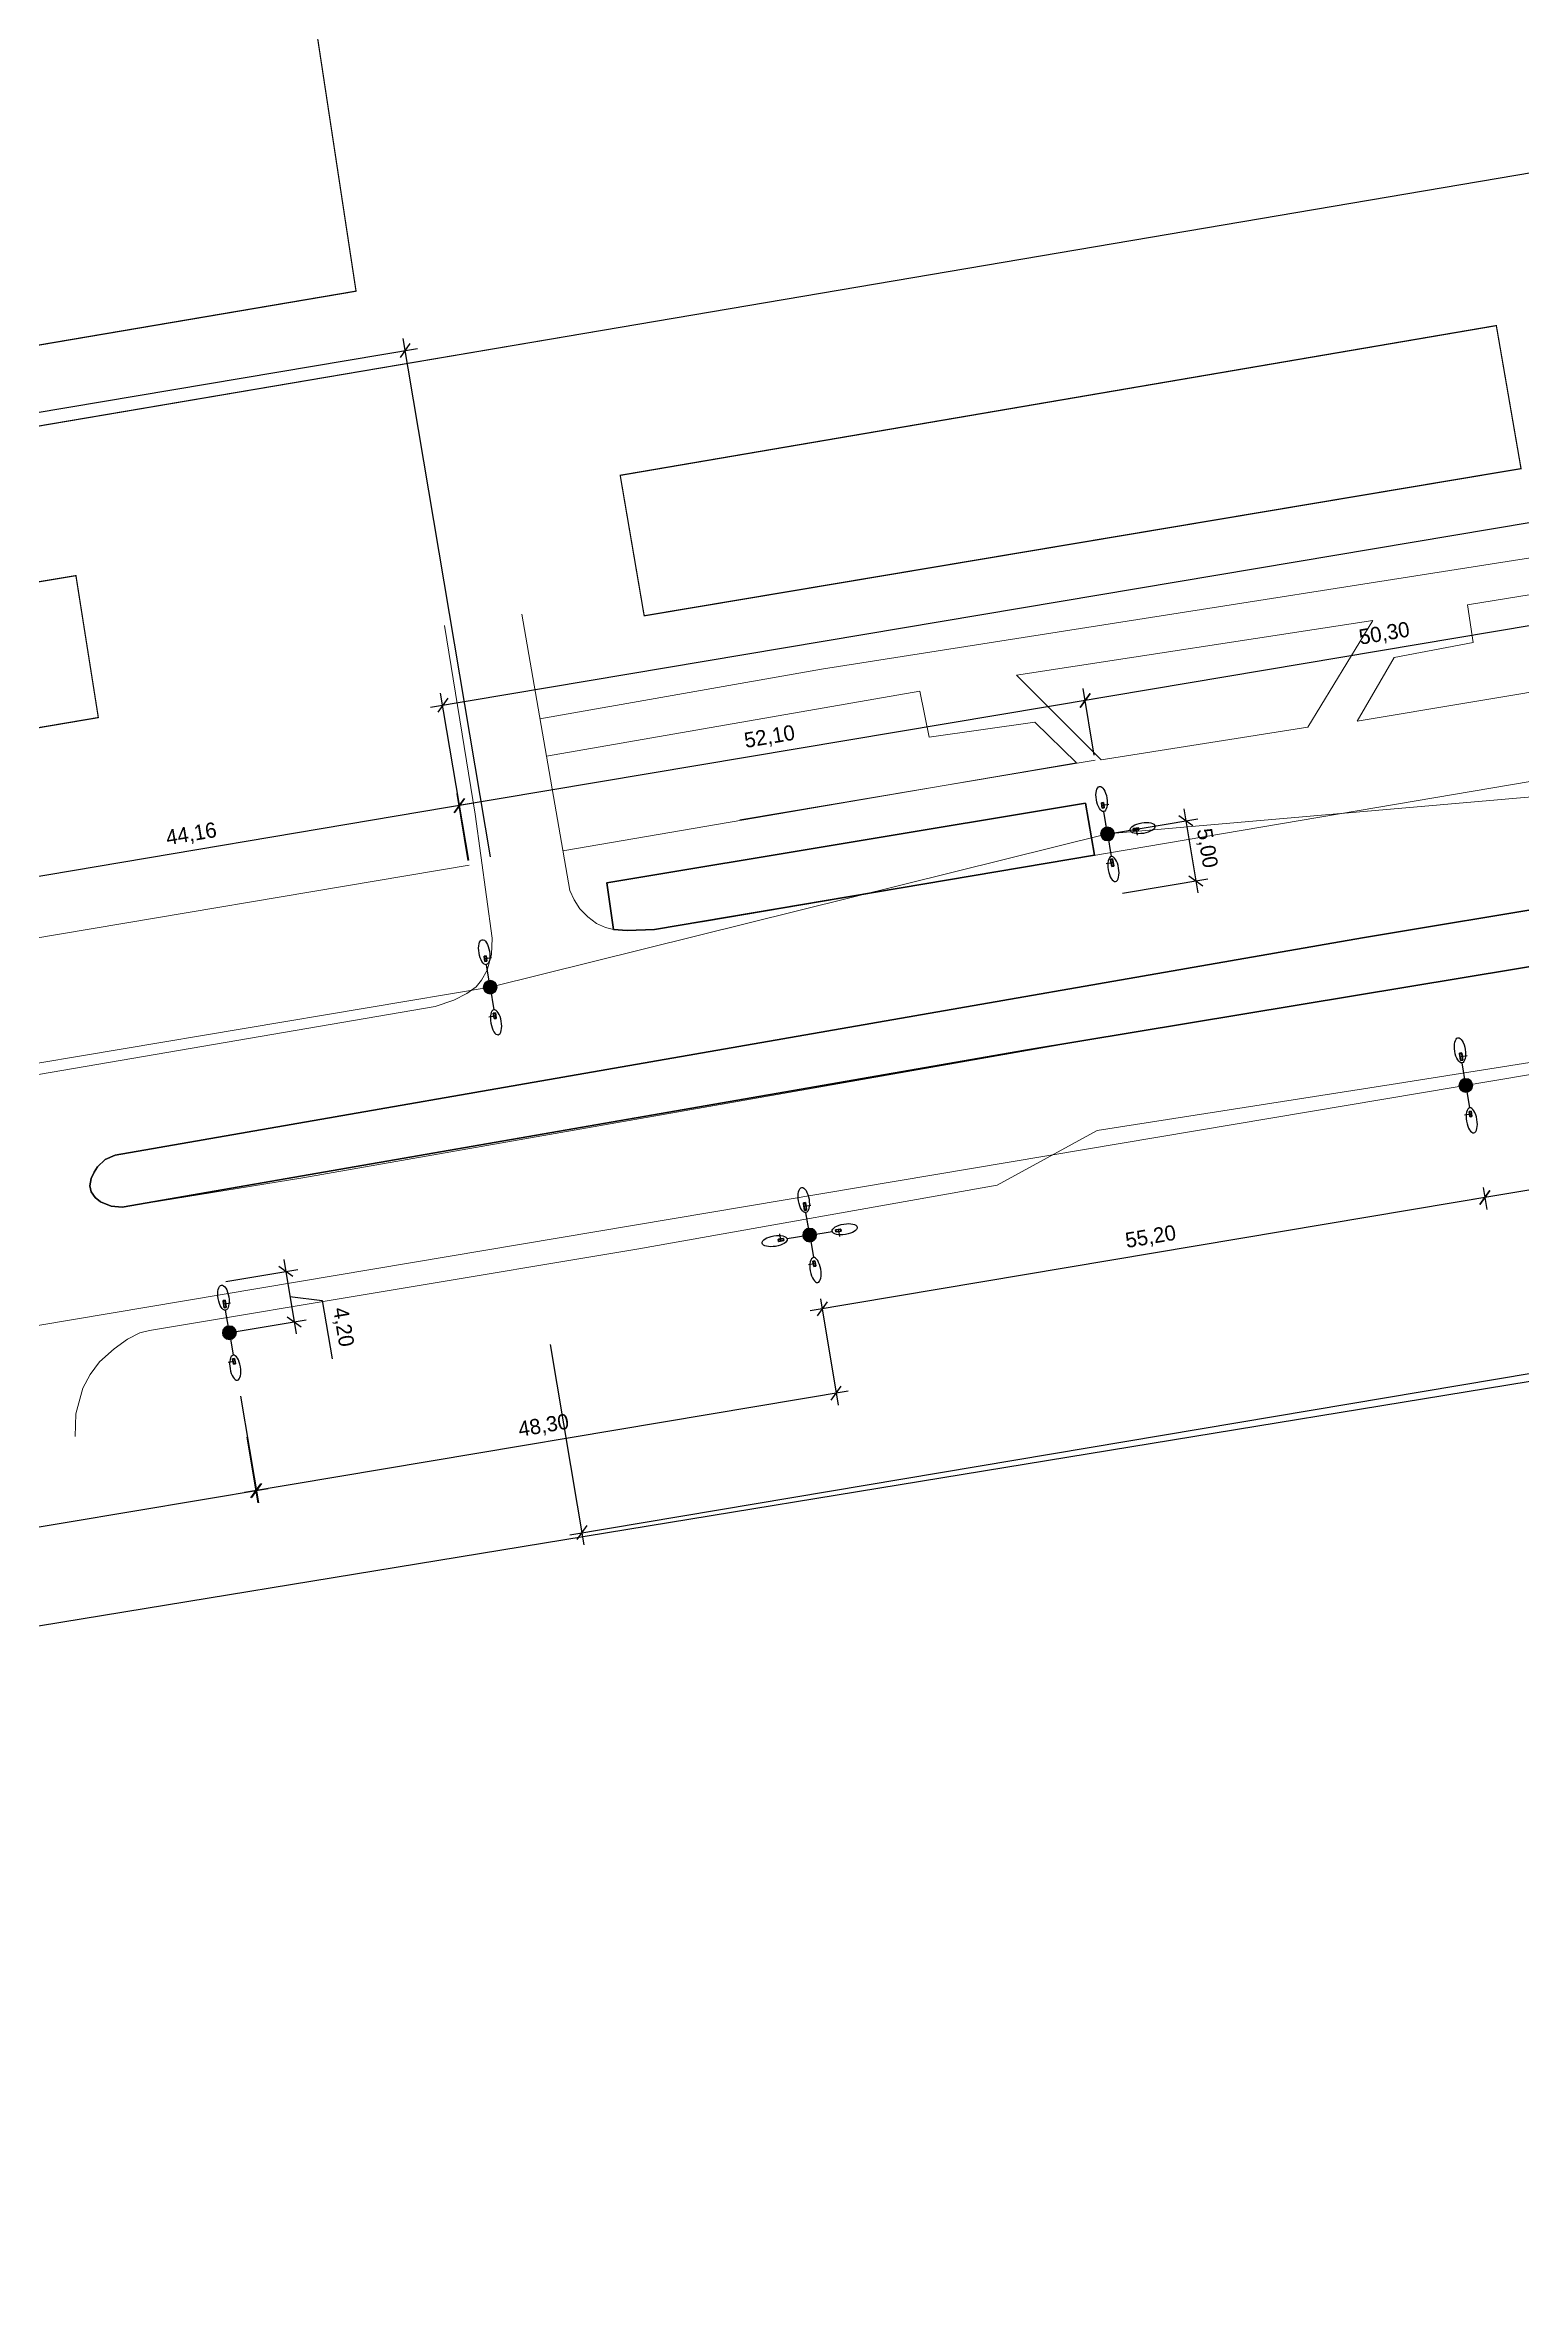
# Model space of a CAD drawing. Extents: x -105 to 2796, y -10 to 1087.
# Drawn here: x 1897.7 to 2019.1, y 228.3 to 413.4 of the extents above; entities that cross this region are included whole.
import ezdxf

# ---------------------------------------------------------------- set-up
doc = ezdxf.new("R2010")
doc.units = 0
doc.header["$MEASUREMENT"] = 0
for name, color, linetype in [('_МЕЖЕВОЙ_П-ЗУ_НОВЫЕ', 7, 'Continuous'), ('DLXLUM01', 2, 'Continuous'), ('DLXLUM02', 1, 'Continuous'), ('DLXLUM04', 5, 'Continuous'), ('DLXLUMEX', 2, 'Continuous'), ('DLXSCENE', 7, 'Continuous'), ('Размeh', 7, 'Continuous')]:
    doc.layers.add(name, color=color, linetype=linetype)
doc.layers.add('ОСВЕЩЕНИЕ', color=7, linetype='Continuous', lineweight=15)
doc.layers.add('ситуация', color=7, linetype='Continuous', lineweight=15)
doc.dimstyles.new('Благоуст', dxfattribs={"dimtxt": 1.25, "dimasz": 1, "dimexe": 1, "dimexo": 0.4085, "dimgap": 0.55, "dimtad": 1, "dimzin": 0, "dimtxsty": 'Standard', "dimblk": 'OBLIQUE', "dimcen": 0.6975, "dimdle": 1, "dimclrt": 256, "dimazin": 0, "dimtfac": 1, "dimtofl": 0, "dimtmove": 1, "dimatfit": 3, "dimldrblk": 'OBLIQUE', "dimfxl": 1, "dimtolj": 1, "dimtzin": 0, "dimarcsym": 0})

# ---------------------------------------------------------------- blocks, each defined once
blk = doc.blocks.new('*U102')
for p, q in [((0.03, 0.34), (-0.13, 0.31)), ((-0.13, 0.31), (0.03, 0.34)), ((-0.13, 0.27), (-0.13, 0.31)), ((-0.13, 0.31), (-0.05, -0.26)), ((-0.13, 0.31), (-0.13, 0.27)), ((-0.05, -0.26), (-0.13, 0.31)), ((0.04, 0.3), (-0.13, 0.27)), ((-0.13, 0.27), (0.04, 0.3)), ((-0.13, 0.27), (-0.04, -0.3)), ((-0.04, -0.3), (-0.13, 0.27)), ((0.04, 0.3), (0.03, 0.34)), ((0.12, -0.23), (0.03, 0.34)), ((0.03, 0.34), (0.04, 0.3)), ((0.03, 0.34), (0.12, -0.23)), ((0.13, -0.27), (0.04, 0.3)), ((0.04, 0.3), (0.13, -0.27)), ((-0.05, -0.26), (0.12, -0.23)), ((0.12, -0.23), (-0.05, -0.26)), ((-0.05, -0.26), (-0.04, -0.3)), ((-0.04, -0.3), (-0.05, -0.26)), ((-0.04, -0.3), (0.13, -0.27)), ((0.13, -0.27), (-0.04, -0.3)), ((0.13, -0.27), (0.12, -0.23)), ((0.12, -0.23), (0.13, -0.27))]:
    blk.add_line(p, q)
at = {"color": 1}
blk.add_line((-0.01, 0.04), (0.49, 0.12), dxfattribs=at)
at = {"layer": 'DLXLUMEX', "color": 7}
blk.add_text('2', height=0.1, dxfattribs=at).set_placement((0, 0))
blk = doc.blocks.new('*U103')
for p, q in [((0.05, 0.22), (-0.12, 0.19)), ((-0.12, 0.19), (0.05, 0.22)), ((-0.12, 0.19), (-0.05, -0.22)), ((-0.05, -0.22), (-0.12, 0.19)), ((-0.12, 0.19), (-0.11, 0.16)), ((-0.11, 0.16), (-0.12, 0.19)), ((0.05, 0.19), (-0.11, 0.16)), ((-0.11, 0.16), (0.05, 0.19)), ((-0.11, 0.16), (-0.04, -0.25)), ((-0.04, -0.25), (-0.11, 0.16)), ((0.12, -0.19), (0.05, 0.22)), ((0.05, 0.19), (0.05, 0.22)), ((0.05, 0.22), (0.12, -0.19)), ((0.05, 0.22), (0.05, 0.19)), ((0.12, -0.22), (0.05, 0.19)), ((0.05, 0.19), (0.12, -0.22)), ((-0.05, -0.22), (0.12, -0.19)), ((0.12, -0.19), (-0.05, -0.22)), ((-0.05, -0.22), (-0.04, -0.25)), ((-0.04, -0.25), (-0.05, -0.22)), ((-0.04, -0.25), (0.12, -0.22)), ((0.12, -0.22), (-0.04, -0.25)), ((0.12, -0.19), (0.12, -0.22)), ((0.12, -0.22), (0.12, -0.19))]:
    blk.add_line(p, q)
at = {"color": 1}
blk.add_line((0, -0.03), (-0.49, -0.11), dxfattribs=at)
at = {"layer": 'DLXLUMEX', "color": 7}
blk.add_text('4', height=0.1, dxfattribs=at).set_placement((0, 0))
blk = doc.blocks.new('*U104')
for p, q in [((0.03, 0.34), (-0.13, 0.31)), ((-0.13, 0.31), (0.03, 0.34)), ((-0.13, 0.27), (-0.13, 0.31)), ((-0.13, 0.31), (-0.05, -0.26)), ((-0.13, 0.31), (-0.13, 0.27)), ((-0.05, -0.26), (-0.13, 0.31)), ((0.04, 0.3), (-0.13, 0.27)), ((-0.13, 0.27), (0.04, 0.3)), ((-0.13, 0.27), (-0.04, -0.3)), ((-0.04, -0.3), (-0.13, 0.27)), ((0.04, 0.3), (0.03, 0.34)), ((0.12, -0.23), (0.03, 0.34)), ((0.03, 0.34), (0.04, 0.3)), ((0.03, 0.34), (0.12, -0.23)), ((0.13, -0.27), (0.04, 0.3)), ((0.04, 0.3), (0.13, -0.27)), ((-0.05, -0.26), (0.12, -0.23)), ((0.12, -0.23), (-0.05, -0.26)), ((-0.05, -0.26), (-0.04, -0.3)), ((-0.04, -0.3), (-0.05, -0.26)), ((-0.04, -0.3), (0.13, -0.27)), ((0.13, -0.27), (-0.04, -0.3)), ((0.13, -0.27), (0.12, -0.23)), ((0.12, -0.23), (0.13, -0.27))]:
    blk.add_line(p, q)
at = {"color": 1}
blk.add_line((-0.01, 0.04), (0.49, 0.12), dxfattribs=at)
at = {"layer": 'DLXLUMEX', "color": 7}
blk.add_text('2', height=0.1, dxfattribs=at).set_placement((0, 0))
blk = doc.blocks.new('*U105')
for p, q in [((0.05, 0.22), (-0.12, 0.19)), ((-0.12, 0.19), (0.05, 0.22)), ((-0.12, 0.19), (-0.05, -0.22)), ((-0.05, -0.22), (-0.12, 0.19)), ((-0.12, 0.19), (-0.11, 0.16)), ((-0.11, 0.16), (-0.12, 0.19)), ((0.05, 0.19), (-0.11, 0.16)), ((-0.11, 0.16), (0.05, 0.19)), ((-0.11, 0.16), (-0.04, -0.25)), ((-0.04, -0.25), (-0.11, 0.16)), ((0.12, -0.19), (0.05, 0.22)), ((0.05, 0.19), (0.05, 0.22)), ((0.05, 0.22), (0.12, -0.19)), ((0.05, 0.22), (0.05, 0.19)), ((0.12, -0.22), (0.05, 0.19)), ((0.05, 0.19), (0.12, -0.22)), ((-0.05, -0.22), (0.12, -0.19)), ((0.12, -0.19), (-0.05, -0.22)), ((-0.05, -0.22), (-0.04, -0.25)), ((-0.04, -0.25), (-0.05, -0.22)), ((-0.04, -0.25), (0.12, -0.22)), ((0.12, -0.22), (-0.04, -0.25)), ((0.12, -0.19), (0.12, -0.22)), ((0.12, -0.22), (0.12, -0.19))]:
    blk.add_line(p, q)
at = {"color": 1}
blk.add_line((0, -0.03), (-0.49, -0.11), dxfattribs=at)
at = {"layer": 'DLXLUMEX', "color": 7}
blk.add_text('4', height=0.1, dxfattribs=at).set_placement((0, 0))
blk = doc.blocks.new('*U106')
for p, q in [((0.19, 0.12), (-0.22, 0.05)), ((-0.22, 0.05), (0.19, 0.12)), ((-0.18, 0.06), (-0.22, 0.05)), ((-0.22, 0.05), (-0.18, 0.06)), ((-0.22, 0.05), (-0.19, -0.12)), ((-0.19, -0.12), (-0.22, 0.05)), ((0.23, 0.12), (-0.18, 0.06)), ((-0.18, 0.06), (0.23, 0.12)), ((-0.18, 0.06), (-0.15, -0.11)), ((-0.15, -0.11), (-0.18, 0.06)), ((0.22, -0.05), (0.19, 0.12)), ((0.19, 0.12), (0.23, 0.12)), ((0.23, 0.12), (0.19, 0.12)), ((0.19, 0.12), (0.22, -0.05)), ((0.25, -0.05), (0.23, 0.12)), ((0.23, 0.12), (0.25, -0.05)), ((-0.19, -0.12), (0.22, -0.05)), ((0.22, -0.05), (-0.19, -0.12)), ((-0.19, -0.12), (-0.15, -0.11)), ((-0.15, -0.11), (-0.19, -0.12)), ((-0.15, -0.11), (0.25, -0.05)), ((0.25, -0.05), (-0.15, -0.11)), ((0.22, -0.05), (0.25, -0.05)), ((0.25, -0.05), (0.22, -0.05))]:
    blk.add_line(p, q)
at = {"color": 1}
blk.add_line((0.04, 0.01), (0.12, -0.49), dxfattribs=at)
at = {"layer": 'DLXLUMEX', "color": 7}
blk.add_text('4', height=0.1, dxfattribs=at).set_placement((0, 0))
blk = doc.blocks.new('*U107')
for p, q in [((0.15, 0.11), (-0.25, 0.04)), ((-0.25, 0.04), (0.15, 0.11)), ((-0.22, 0.05), (-0.25, 0.04)), ((-0.25, 0.04), (-0.22, 0.05)), ((-0.25, 0.04), (-0.23, -0.12)), ((-0.23, -0.12), (-0.25, 0.04)), ((0.19, 0.12), (-0.22, 0.05)), ((-0.22, 0.05), (0.19, 0.12)), ((-0.22, 0.05), (-0.19, -0.12)), ((-0.19, -0.12), (-0.22, 0.05)), ((0.19, 0.12), (0.15, 0.11)), ((0.15, 0.11), (0.19, 0.12)), ((0.18, -0.06), (0.15, 0.11)), ((0.15, 0.11), (0.18, -0.06)), ((0.22, -0.05), (0.19, 0.12)), ((0.19, 0.12), (0.22, -0.05)), ((-0.23, -0.12), (0.18, -0.06)), ((0.18, -0.06), (-0.23, -0.12)), ((-0.19, -0.12), (-0.23, -0.12)), ((-0.23, -0.12), (-0.19, -0.12)), ((-0.19, -0.12), (0.22, -0.05)), ((0.22, -0.05), (-0.19, -0.12)), ((0.18, -0.06), (0.22, -0.05)), ((0.22, -0.05), (0.18, -0.06))]:
    blk.add_line(p, q)
at = {"color": 1}
blk.add_line((-0.04, -0.01), (-0.12, 0.49), dxfattribs=at)
at = {"layer": 'DLXLUMEX', "color": 7}
blk.add_text('4', height=0.1, dxfattribs=at).set_placement((0, 0))
blk = doc.blocks.new('*U108')
for p, q in [((0.05, 0.25), (-0.12, 0.22)), ((-0.12, 0.22), (0.05, 0.25)), ((0.05, 0.22), (-0.12, 0.19)), ((-0.12, 0.22), (-0.06, -0.19)), ((-0.12, 0.19), (-0.12, 0.22)), ((-0.12, 0.22), (-0.12, 0.19)), ((-0.12, 0.19), (0.05, 0.22)), ((-0.06, -0.19), (-0.12, 0.22)), ((-0.12, 0.19), (-0.05, -0.22)), ((-0.05, -0.22), (-0.12, 0.19)), ((0.05, 0.22), (0.05, 0.25)), ((0.05, 0.25), (0.05, 0.22)), ((0.11, -0.16), (0.05, 0.25)), ((0.05, 0.25), (0.11, -0.16)), ((0.12, -0.19), (0.05, 0.22)), ((0.05, 0.22), (0.12, -0.19)), ((-0.06, -0.19), (0.11, -0.16)), ((0.11, -0.16), (-0.06, -0.19)), ((-0.06, -0.19), (-0.05, -0.22)), ((-0.05, -0.22), (-0.06, -0.19)), ((-0.05, -0.22), (0.12, -0.19)), ((0.12, -0.19), (-0.05, -0.22)), ((0.12, -0.19), (0.11, -0.16)), ((0.11, -0.16), (0.12, -0.19))]:
    blk.add_line(p, q)
at = {"color": 1}
blk.add_line((0, 0.03), (0.49, 0.11), dxfattribs=at)
at = {"layer": 'DLXLUMEX', "color": 7}
blk.add_text('4', height=0.1, dxfattribs=at).set_placement((0, 0))
blk = doc.blocks.new('*U109')
for p, q in [((0.05, 0.22), (-0.12, 0.19)), ((-0.12, 0.19), (0.05, 0.22)), ((-0.12, 0.19), (-0.05, -0.22)), ((-0.05, -0.22), (-0.12, 0.19)), ((-0.12, 0.19), (-0.11, 0.15)), ((-0.11, 0.15), (-0.12, 0.19)), ((0.06, 0.18), (-0.11, 0.15)), ((-0.11, 0.15), (0.06, 0.18)), ((-0.11, 0.15), (-0.04, -0.25)), ((-0.04, -0.25), (-0.11, 0.15)), ((0.12, -0.19), (0.05, 0.22)), ((0.06, 0.18), (0.05, 0.22)), ((0.05, 0.22), (0.12, -0.19)), ((0.05, 0.22), (0.06, 0.18)), ((0.12, -0.23), (0.06, 0.18)), ((0.06, 0.18), (0.12, -0.23)), ((-0.05, -0.22), (0.12, -0.19)), ((0.12, -0.19), (-0.05, -0.22)), ((-0.05, -0.22), (-0.04, -0.25)), ((-0.04, -0.25), (-0.05, -0.22)), ((-0.04, -0.25), (0.12, -0.23)), ((0.12, -0.23), (-0.04, -0.25)), ((0.12, -0.19), (0.12, -0.23)), ((0.12, -0.23), (0.12, -0.19))]:
    blk.add_line(p, q)
at = {"color": 1}
blk.add_line((0.01, -0.04), (-0.49, -0.12), dxfattribs=at)
at = {"layer": 'DLXLUMEX', "color": 7}
blk.add_text('1', height=0.1, dxfattribs=at).set_placement((0, 0))
blk = doc.blocks.new('*U110')
for p, q in [((0.05, 0.25), (-0.12, 0.22)), ((-0.12, 0.22), (0.05, 0.25)), ((0.05, 0.22), (-0.12, 0.19)), ((-0.12, 0.22), (-0.06, -0.19)), ((-0.12, 0.19), (-0.12, 0.22)), ((-0.12, 0.22), (-0.12, 0.19)), ((-0.12, 0.19), (0.05, 0.22)), ((-0.06, -0.19), (-0.12, 0.22)), ((-0.12, 0.19), (-0.05, -0.22)), ((-0.05, -0.22), (-0.12, 0.19)), ((0.05, 0.22), (0.05, 0.25)), ((0.05, 0.25), (0.05, 0.22)), ((0.11, -0.16), (0.05, 0.25)), ((0.05, 0.25), (0.11, -0.16)), ((0.12, -0.19), (0.05, 0.22)), ((0.05, 0.22), (0.12, -0.19)), ((-0.06, -0.19), (0.11, -0.16)), ((0.11, -0.16), (-0.06, -0.19)), ((-0.06, -0.19), (-0.05, -0.22)), ((-0.05, -0.22), (-0.06, -0.19)), ((-0.05, -0.22), (0.12, -0.19)), ((0.12, -0.19), (-0.05, -0.22)), ((0.12, -0.19), (0.11, -0.16)), ((0.11, -0.16), (0.12, -0.19))]:
    blk.add_line(p, q)
at = {"color": 1}
blk.add_line((0, 0.03), (0.49, 0.11), dxfattribs=at)
at = {"layer": 'DLXLUMEX', "color": 7}
blk.add_text('4', height=0.1, dxfattribs=at).set_placement((0, 0))
blk = doc.blocks.new('*U113')
for p, q in [((0.04, 0.3), (-0.13, 0.27)), ((-0.13, 0.27), (0.04, 0.3)), ((-0.13, 0.27), (-0.04, -0.3)), ((-0.04, -0.3), (-0.13, 0.27)), ((-0.13, 0.27), (-0.13, 0.23)), ((-0.13, 0.23), (-0.13, 0.27)), ((0.04, 0.26), (-0.13, 0.23)), ((-0.13, 0.23), (0.04, 0.26)), ((-0.13, 0.23), (-0.03, -0.34)), ((-0.03, -0.34), (-0.13, 0.23)), ((0.13, -0.27), (0.04, 0.3)), ((0.04, 0.26), (0.04, 0.3)), ((0.04, 0.3), (0.13, -0.27)), ((0.04, 0.3), (0.04, 0.26)), ((0.14, -0.31), (0.04, 0.26)), ((0.04, 0.26), (0.14, -0.31)), ((-0.04, -0.3), (0.13, -0.27)), ((0.13, -0.27), (-0.04, -0.3)), ((-0.04, -0.3), (-0.03, -0.34)), ((-0.03, -0.34), (-0.04, -0.3)), ((-0.03, -0.34), (0.14, -0.31)), ((0.14, -0.31), (-0.03, -0.34)), ((0.13, -0.27), (0.14, -0.31)), ((0.14, -0.31), (0.13, -0.27))]:
    blk.add_line(p, q)
at = {"color": 1}
blk.add_line((0.01, -0.04), (-0.49, -0.12), dxfattribs=at)
at = {"layer": 'DLXLUMEX', "color": 7}
blk.add_text('2', height=0.1, dxfattribs=at).set_placement((0, 0))
blk = doc.blocks.new('*U114')
for p, q in [((0.19, 0.12), (-0.22, 0.05)), ((-0.22, 0.05), (0.19, 0.12)), ((-0.19, 0.06), (-0.22, 0.05)), ((-0.22, 0.05), (-0.19, 0.06)), ((-0.22, 0.05), (-0.19, -0.12)), ((-0.19, -0.12), (-0.22, 0.05)), ((0.22, 0.12), (-0.19, 0.06)), ((-0.19, 0.06), (0.22, 0.12)), ((-0.19, 0.06), (-0.16, -0.11)), ((-0.16, -0.11), (-0.19, 0.06)), ((0.22, -0.05), (0.19, 0.12)), ((0.19, 0.12), (0.22, 0.12)), ((0.22, 0.12), (0.19, 0.12)), ((0.19, 0.12), (0.22, -0.05)), ((0.25, -0.05), (0.22, 0.12)), ((0.22, 0.12), (0.25, -0.05)), ((-0.19, -0.12), (0.22, -0.05)), ((0.22, -0.05), (-0.19, -0.12)), ((-0.19, -0.12), (-0.16, -0.11)), ((-0.16, -0.11), (-0.19, -0.12)), ((-0.16, -0.11), (0.25, -0.05)), ((0.25, -0.05), (-0.16, -0.11)), ((0.22, -0.05), (0.25, -0.05)), ((0.25, -0.05), (0.22, -0.05))]:
    blk.add_line(p, q)
at = {"color": 1}
blk.add_line((0.03, 0), (0.11, -0.49), dxfattribs=at)
at = {"layer": 'DLXLUMEX', "color": 7}
blk.add_text('4', height=0.1, dxfattribs=at).set_placement((0, 0))
blk = doc.blocks.new('*U120')
for p, q in [((0.03, 0.34), (-0.13, 0.31)), ((-0.13, 0.31), (0.03, 0.34)), ((-0.13, 0.31), (-0.05, -0.26)), ((-0.13, 0.27), (-0.13, 0.31)), ((-0.13, 0.31), (-0.13, 0.27)), ((-0.05, -0.26), (-0.13, 0.31)), ((0.04, 0.3), (-0.13, 0.27)), ((-0.13, 0.27), (0.04, 0.3)), ((-0.13, 0.27), (-0.04, -0.3)), ((-0.04, -0.3), (-0.13, 0.27)), ((0.04, 0.3), (0.03, 0.34)), ((0.12, -0.23), (0.03, 0.34)), ((0.03, 0.34), (0.04, 0.3)), ((0.03, 0.34), (0.12, -0.23)), ((0.13, -0.27), (0.04, 0.3)), ((0.04, 0.3), (0.13, -0.27)), ((-0.05, -0.26), (0.12, -0.23)), ((0.12, -0.23), (-0.05, -0.26)), ((-0.05, -0.26), (-0.04, -0.3)), ((-0.04, -0.3), (-0.05, -0.26)), ((-0.04, -0.3), (0.13, -0.27)), ((0.13, -0.27), (-0.04, -0.3)), ((0.13, -0.27), (0.12, -0.23)), ((0.12, -0.23), (0.13, -0.27))]:
    blk.add_line(p, q)
at = {"color": 1}
blk.add_line((-0.01, 0.04), (0.49, 0.12), dxfattribs=at)
at = {"layer": 'DLXLUMEX', "color": 7}
blk.add_text('2', height=0.1, dxfattribs=at).set_placement((0, 0))
blk = doc.blocks.new('*U121')
for p, q in [((0.05, 0.22), (-0.12, 0.19)), ((-0.12, 0.19), (0.05, 0.22)), ((-0.12, 0.19), (-0.05, -0.22)), ((-0.05, -0.22), (-0.12, 0.19)), ((-0.12, 0.19), (-0.11, 0.16)), ((-0.11, 0.16), (-0.12, 0.19)), ((0.05, 0.19), (-0.11, 0.16)), ((-0.11, 0.16), (0.05, 0.19)), ((-0.11, 0.16), (-0.04, -0.25)), ((-0.04, -0.25), (-0.11, 0.16)), ((0.12, -0.19), (0.05, 0.22)), ((0.05, 0.19), (0.05, 0.22)), ((0.05, 0.22), (0.12, -0.19)), ((0.05, 0.22), (0.05, 0.19)), ((0.12, -0.22), (0.05, 0.19)), ((0.05, 0.19), (0.12, -0.22)), ((-0.05, -0.22), (0.12, -0.19)), ((0.12, -0.19), (-0.05, -0.22)), ((-0.05, -0.22), (-0.04, -0.25)), ((-0.04, -0.25), (-0.05, -0.22)), ((-0.04, -0.25), (0.12, -0.22)), ((0.12, -0.22), (-0.04, -0.25)), ((0.12, -0.19), (0.12, -0.22)), ((0.12, -0.22), (0.12, -0.19))]:
    blk.add_line(p, q)
at = {"color": 1}
blk.add_line((0, -0.03), (-0.49, -0.11), dxfattribs=at)
at = {"layer": 'DLXLUMEX', "color": 7}
blk.add_text('4', height=0.1, dxfattribs=at).set_placement((0, 0))
blk = doc.blocks.new('*U206')
for p, q in [((2638.31, 507.94), (1021.03, 233.4)), ((1019.19, 139.56), (2600.58, 398.96)), ((2194.46, 366.67), (1978.26, 330.87)), ((1978.26, 330.87), (2194.46, 366.67)), ((1943.85, 344.62), (1983.18, 351.16)), ((1983.18, 351.16), (1943.85, 344.62)), ((1983.18, 351.16), (1983.91, 346.89)), ((1983.91, 346.89), (1983.18, 351.16)), ((2005.94, 340.1), (2061.95, 349.47)), ((2061.95, 349.47), (2005.94, 340.1)), ((1983.91, 346.89), (1947.77, 340.79)), ((1947.77, 340.79), (1983.91, 346.89)), ((1944.42, 340.8), (1943.85, 344.62)), ((1943.85, 344.62), (1944.42, 340.8)), ((1945.53, 340.71), (1944.42, 340.8)), ((1944.42, 340.8), (1945.53, 340.71)), ((1947.77, 340.79), (1945.53, 340.71)), ((1945.53, 340.71), (1947.77, 340.79)), ((1903.47, 322.24), (2005.94, 340.1)), ((2005.94, 340.1), (1903.47, 322.24)), ((1978.26, 330.87), (1904.05, 317.97)), ((1904.05, 317.97), (1978.26, 330.87)), ((1902.65, 321.89), (1903.47, 322.24)), ((1903.47, 322.24), (1902.65, 321.89)), ((1901.38, 319.72), (1901.5, 320.33)), ((1901.5, 320.33), (1901.38, 319.72)), ((1901.5, 320.33), (1901.75, 320.85)), ((1901.75, 320.85), (1901.5, 320.33)), ((1901.75, 320.85), (1902.02, 321.29)), ((1902.02, 321.29), (1901.75, 320.85)), ((1902.02, 321.29), (1902.65, 321.89)), ((1902.65, 321.89), (1902.02, 321.29)), ((1901.5, 319.25), (1901.38, 319.72)), ((1901.38, 319.72), (1901.5, 319.25)), ((1901.82, 318.78), (1901.5, 319.25)), ((1901.5, 319.25), (1901.82, 318.78)), ((1902.27, 318.41), (1901.82, 318.78)), ((1901.82, 318.78), (1902.27, 318.41)), ((1903.14, 318.05), (1902.27, 318.41)), ((1902.27, 318.41), (1903.14, 318.05)), ((1904.05, 317.97), (1903.14, 318.05)), ((1903.14, 318.05), (1904.05, 317.97))]:
    blk.add_line(p, q)
blk = doc.blocks.new('_Oblique')
at = {"layer": 'Размeh', "color": 0, "lineweight": -2}
blk.add_line((-0.5, -0.5), (0.5, 0.5), dxfattribs=at)
blk = doc.blocks.new('*D517')
at = {"layer": 'Defpoints', "color": 0, "ltscale": 100, "transparency": 16777216}
for p in [(1912.16, 311.81), (1912.85, 307.67), (1918.18, 308.56)]:
    blk.add_point(p, dxfattribs=at)
at = {"layer": 'ситуация', "color": 0, "lineweight": -2, "ltscale": 100, "transparency": 16777216}
for p, q in [((1917.32, 313.69), (1918.35, 307.58)), ((1912.56, 311.87), (1918.47, 312.87)), ((1917.83, 310.63), (1920.48, 310.3)), ((1920.48, 310.3), (1921.29, 305.52)), ((1913.26, 307.73), (1919.17, 308.73))]:
    blk.add_line(p, q, dxfattribs=at)
for p, rotation in [((1917.49, 312.7), 99.55869229875863), ((1918.18, 308.56), 279.5586922987586)]:
    blk.add_blockref('_Oblique', p, dxfattribs=dict(at, rotation=rotation))
at = {"layer": 'ситуация', "ltscale": 100, "transparency": 16777216, "insert": (1922.14, 308.12), "char_height": 1.25, "attachment_point": 5, "rotation": 279.5587}
blk.add_mtext('\\A1;4,20', dxfattribs=at)
blk = doc.blocks.new('*D518')
at = {"layer": 'Defpoints', "color": 0, "ltscale": 100, "transparency": 16777216}
for p in [(1927.31, 388.35), (1934.36, 346.37), (1569.68, 285.07)]:
    blk.add_point(p, dxfattribs=at)
at = {"layer": 'ситуация', "color": 0, "lineweight": -2, "ltscale": 100, "transparency": 16777216}
for p, q in [((1934.3, 346.77), (1927.14, 389.33)), ((1561.64, 326.88), (1928.3, 388.51)), ((1569.61, 285.48), (1562.46, 328.03))]:
    blk.add_line(p, q, dxfattribs=at)
for p, rotation in [((1927.31, 388.35), 9.541582263001594), ((1562.63, 327.05), 189.5415822630016)]:
    blk.add_blockref('_Oblique', p, dxfattribs=dict(at, rotation=rotation))
at = {"layer": 'ситуация', "ltscale": 100, "transparency": 16777216, "insert": (1744.76, 358.96), "char_height": 1.25, "attachment_point": 5, "rotation": 9.5416}
blk.add_mtext('\\A1;369,80', dxfattribs=at)
blk = doc.blocks.new('*D520')
at = {"layer": 'Defpoints', "color": 0, "ltscale": 100, "transparency": 16777216}
for p in [(1914.23, 299.48), (1866.31, 291.43), (1867.11, 286.63)]:
    blk.add_point(p, dxfattribs=at)
at = {"layer": 'ситуация', "color": 0, "lineweight": -2, "ltscale": 100, "transparency": 16777216}
for p, q in [((1914.3, 299.08), (1915.2, 293.7)), ((1916.03, 294.85), (1866.13, 286.46)), ((1866.37, 291.02), (1867.28, 285.64))]:
    blk.add_line(p, q, dxfattribs=at)
for p, rotation in [((1915.04, 294.68), 9.540876440140213), ((1867.11, 286.63), 189.5408764401402)]:
    blk.add_blockref('_Oblique', p, dxfattribs=dict(at, rotation=rotation))
at = {"layer": 'ситуация', "ltscale": 100, "transparency": 16777216, "insert": (1890.86, 291.92), "char_height": 1.25, "attachment_point": 5, "rotation": 9.5409}
blk.add_mtext('\\A1;48,60', dxfattribs=at)
blk = doc.blocks.new('*D584')
at = {"layer": 'Defpoints', "color": 0, "ltscale": 100, "transparency": 16777216}
for p in [(1932.55, 346.07), (1888.18, 343.64), (1889, 338.75)]:
    blk.add_point(p, dxfattribs=at)
at = {"layer": 'ситуация', "color": 0, "lineweight": -2, "ltscale": 100, "transparency": 16777216}
for p, q in [((1932.48, 346.47), (1931.56, 351.95)), ((1932.71, 351.13), (1887.19, 343.47)), ((1888.93, 339.15), (1888.01, 344.63))]:
    blk.add_line(p, q, dxfattribs=at)
for p, rotation in [((1931.73, 350.96), 9.541582263038979), ((1888.18, 343.64), 189.541582263039)]:
    blk.add_blockref('_Oblique', p, dxfattribs=dict(at, rotation=rotation))
at = {"layer": 'ситуация', "ltscale": 100, "transparency": 16777216, "insert": (1909.74, 348.56), "char_height": 1.25, "attachment_point": 5, "rotation": 9.5416}
blk.add_mtext('\\A1;44,16', dxfattribs=at)
blk = doc.blocks.new('*D522')
at = {"layer": 'Defpoints', "color": 0, "ltscale": 100, "transparency": 16777216}
for p in [(1961.34, 310.85), (1913.71, 302.84), (1915.08, 294.69)]:
    blk.add_point(p, dxfattribs=at)
at = {"layer": 'ситуация', "color": 0, "lineweight": -2, "ltscale": 100, "transparency": 16777216}
for p, q in [((1961.41, 310.44), (1962.87, 301.71)), ((1913.77, 302.44), (1915.24, 293.7)), ((1963.69, 302.86), (1914.09, 294.53))]:
    blk.add_line(p, q, dxfattribs=at)
for p, rotation in [((1962.71, 302.7), 9.541582263009802), ((1915.08, 294.69), 189.5415822630098)]:
    blk.add_blockref('_Oblique', p, dxfattribs=dict(at, rotation=rotation))
at = {"layer": 'ситуация', "ltscale": 100, "transparency": 16777216, "insert": (1938.68, 299.96), "char_height": 1.25, "attachment_point": 5, "rotation": 9.5416}
blk.add_mtext('\\A1;48,30', dxfattribs=at)
blk = doc.blocks.new('*D585')
at = {"layer": 'Defpoints', "color": 0, "ltscale": 100, "transparency": 16777216}
for p in [(1984.99, 348.63), (1992.25, 344.78), (1985.82, 343.7)]:
    blk.add_point(p, dxfattribs=at)
at = {"layer": 'ситуация', "color": 0, "lineweight": -2, "ltscale": 100, "transparency": 16777216}
for p, q in [((1991.25, 350.7), (1992.42, 343.8)), ((1985.4, 348.7), (1992.41, 349.88)), ((1986.23, 343.77), (1993.24, 344.95))]:
    blk.add_line(p, q, dxfattribs=at)
for p, rotation in [((1991.42, 349.71), 99.55869212310317), ((1992.25, 344.78), 279.5586921231032)]:
    blk.add_blockref('_Oblique', p, dxfattribs=dict(at, rotation=rotation))
at = {"layer": 'ситуация', "ltscale": 100, "transparency": 16777216, "insert": (1993.1, 347.46), "char_height": 1.25, "attachment_point": 5, "rotation": 279.5587}
blk.add_mtext('\\A1;5,00', dxfattribs=at)
blk = doc.blocks.new('*D523')
at = {"layer": 'Defpoints', "color": 0, "ltscale": 100, "transparency": 16777216}
for p in [(1983.97, 354.71), (1931.77, 350.97), (1932.59, 346.07)]:
    blk.add_point(p, dxfattribs=at)
at = {"layer": 'ситуация', "color": 0, "lineweight": -2, "ltscale": 100, "transparency": 16777216}
for p, q in [((1984.13, 359.77), (1930.78, 350.8)), ((1983.9, 355.11), (1982.98, 360.59)), ((1932.52, 346.48), (1931.6, 351.95))]:
    blk.add_line(p, q, dxfattribs=at)
for p, rotation in [((1983.15, 359.6), 9.541582263005246), ((1931.77, 350.97), 189.5415822630053)]:
    blk.add_blockref('_Oblique', p, dxfattribs=dict(at, rotation=rotation))
at = {"layer": 'ситуация', "ltscale": 100, "transparency": 16777216, "insert": (1957.24, 356.55), "char_height": 1.25, "attachment_point": 5, "rotation": 9.5416}
blk.add_mtext('\\A1;52,10', dxfattribs=at)
blk = doc.blocks.new('*D586')
at = {"layer": 'Defpoints', "color": 0, "ltscale": 100, "transparency": 16777216}
for p in [(2033.57, 363.05), (1983.15, 359.6), (1983.97, 354.71)]:
    blk.add_point(p, dxfattribs=at)
at = {"layer": 'ситуация', "color": 0, "lineweight": -2, "ltscale": 100, "transparency": 16777216}
for p, q in [((2033.51, 363.45), (2032.58, 368.93)), ((2033.74, 368.11), (1982.16, 359.44)), ((1983.9, 355.11), (1982.98, 360.59))]:
    blk.add_line(p, q, dxfattribs=at)
for p, rotation in [((2032.75, 367.94), 9.54158226300117), ((1983.15, 359.6), 189.5415822630012)]:
    blk.add_blockref('_Oblique', p, dxfattribs=dict(at, rotation=rotation))
at = {"layer": 'ситуация', "ltscale": 100, "transparency": 16777216, "insert": (2007.74, 365.03), "char_height": 1.25, "attachment_point": 5, "rotation": 9.5416}
blk.add_mtext('\\A1;50,30', dxfattribs=at)
blk = doc.blocks.new('*D526')
at = {"layer": 'Defpoints', "color": 0, "ltscale": 100, "transparency": 16777216}
for p in [(2126.63, 392.21), (2128.84, 379.06), (1932.59, 346.07)]:
    blk.add_point(p, dxfattribs=at)
at = {"layer": 'ситуация', "color": 0, "lineweight": -2, "ltscale": 100, "transparency": 16777216}
for p, q in [((2128.77, 379.46), (2126.46, 393.19)), ((1929.39, 359.05), (2127.61, 392.37)), ((1932.52, 346.48), (1930.21, 360.21))]:
    blk.add_line(p, q, dxfattribs=at)
for p, rotation in [((2126.63, 392.21), 9.541582263004189), ((1930.38, 359.22), 189.5415822630042)]:
    blk.add_blockref('_Oblique', p, dxfattribs=dict(at, rotation=rotation))
at = {"layer": 'ситуация', "ltscale": 100, "transparency": 16777216, "insert": (2028.29, 376.97), "char_height": 1.25, "attachment_point": 5, "rotation": 9.5416}
blk.add_mtext('\\A1;199,00', dxfattribs=at)
blk = doc.blocks.new('*D527')
at = {"layer": 'Defpoints', "color": 0, "ltscale": 100, "transparency": 16777216}
for p in [(2015.78, 320), (1961.34, 310.85), (1961.54, 309.63)]:
    blk.add_point(p, dxfattribs=at)
at = {"layer": 'ситуация', "color": 0, "lineweight": -2, "ltscale": 100, "transparency": 16777216}
for p, q in [((2016.97, 318.94), (1960.56, 309.46)), ((2015.84, 319.59), (2016.15, 317.79)), ((1961.41, 310.44), (1961.71, 308.64))]:
    blk.add_line(p, q, dxfattribs=at)
for p, rotation in [((2015.98, 318.78), 9.541582262998691), ((1961.54, 309.63), 189.5415822629987)]:
    blk.add_blockref('_Oblique', p, dxfattribs=dict(at, rotation=rotation))
at = {"layer": 'ситуация', "ltscale": 100, "transparency": 16777216, "insert": (1988.55, 315.47), "char_height": 1.25, "attachment_point": 5, "rotation": 9.5416}
blk.add_mtext('\\A1;55,20', dxfattribs=at)
blk = doc.blocks.new('*D528')
at = {"layer": 'Defpoints', "color": 0, "ltscale": 100, "transparency": 16777216}
for p in [(2065.08, 328.28), (2015.78, 320), (2015.98, 318.78)]:
    blk.add_point(p, dxfattribs=at)
at = {"layer": 'ситуация', "color": 0, "lineweight": -2, "ltscale": 100, "transparency": 16777216}
for p, q in [((2065.15, 327.88), (2065.45, 326.08)), ((2066.27, 327.23), (2014.99, 318.61)), ((2015.84, 319.59), (2016.15, 317.79))]:
    blk.add_line(p, q, dxfattribs=at)
for p, rotation in [((2065.29, 327.07), 9.541582263006605), ((2015.98, 318.78), 189.5415822630067)]:
    blk.add_blockref('_Oblique', p, dxfattribs=dict(at, rotation=rotation))
at = {"layer": 'ситуация', "ltscale": 100, "transparency": 16777216, "insert": (2040.42, 324.18), "char_height": 1.25, "attachment_point": 5, "rotation": 9.5416}
blk.add_mtext('\\A1;50,00', dxfattribs=at)
blk = doc.blocks.new('*D532')
at = {"layer": 'Defpoints', "color": 0, "ltscale": 100, "transparency": 16777216}
for p in [(2152.95, 343.05), (2155.62, 327.18), (1939.15, 307.12)]:
    blk.add_point(p, dxfattribs=at)
at = {"layer": 'ситуация', "color": 0, "lineweight": -2, "ltscale": 100, "transparency": 16777216}
for p, q in [((2153.02, 342.65), (2155.79, 326.19)), ((1940.83, 291.07), (2156.61, 327.34)), ((1939.22, 306.71), (1941.98, 290.25))]:
    blk.add_line(p, q, dxfattribs=at)
for p, rotation in [((2155.62, 327.18), 9.541582263002141), ((1941.82, 291.24), 189.5415822630021)]:
    blk.add_blockref('_Oblique', p, dxfattribs=dict(at, rotation=rotation))
at = {"layer": 'ситуация', "ltscale": 100, "transparency": 16777216, "insert": (2048.51, 310.47), "char_height": 1.25, "attachment_point": 5, "rotation": 9.5416}
blk.add_mtext('\\A1;216,80', dxfattribs=at)

msp = doc.modelspace()

# ---------------------------------------------------------------- hatches: boundary and pattern name
at = {"layer": 'ОСВЕЩЕНИЕ', "linetype": 'Continuous', "lineweight": 18}
h = msp.add_hatch(color=7, dxfattribs=at)
edge = h.paths.add_edge_path()
edge.add_arc((1984.991, 348.639), 0.572, 0, 360)
h = msp.add_hatch(color=7, dxfattribs=at)
edge = h.paths.add_edge_path()
edge.add_arc((1934.278, 336.05), 0.572, 0, 360)
h = msp.add_hatch(color=7, dxfattribs=at)
edge = h.paths.add_edge_path()
edge.add_arc((2014.43, 327.984), 0.572, 0, 360)
h = msp.add_hatch(color=7, dxfattribs=at)
edge = h.paths.add_edge_path()
edge.add_arc((1960.524, 315.687), 0.572, 0, 360)
h = msp.add_hatch(color=7, dxfattribs=at)
edge = h.paths.add_edge_path()
edge.add_arc((1912.855, 307.665), 0.572, 0, 360)

# ---------------------------------------------------------------- linework, layer by layer
at = {"layer": '_МЕЖЕВОЙ_П-ЗУ_НОВЫЕ', "color": 1, "lineweight": 18, "const_width": 0.1}
for points in [[(1800.67, 372.39), (1923.26, 393.23), (1912.29, 465.46), (1910.14, 467.53), (1885.46, 464.04), (1846.58, 458.12), (1790.18, 449.18), (1789.01, 446.56)], [(1944.96, 378.1), (2016.93, 390.4), (2018.96, 378.65), (1946.93, 366.56)], [(1900.25, 369.86), (1902.09, 358.2), (1830.87, 346.1), (1828.85, 357.94)]]:
    msp.add_lwpolyline(points, close=True, dxfattribs=at)
at = {"layer": '_МЕЖЕВОЙ_П-ЗУ_НОВЫЕ', "color": 7, "lineweight": 18, "const_width": 0.1}
for points in [[(1800.67, 372.39), (1923.26, 393.23), (1912.29, 465.46), (1910.14, 467.53), (1885.46, 464.04), (1846.58, 458.12), (1790.18, 449.18), (1789.01, 446.56)], [(1944.96, 378.1), (2016.93, 390.4), (2018.96, 378.65), (1946.93, 366.56)], [(1900.25, 369.86), (1902.09, 358.2), (1830.87, 346.1), (1828.85, 357.94)]]:
    msp.add_lwpolyline(points, close=True, dxfattribs=at)
at = {"layer": 'ОСВЕЩЕНИЕ', "color": 7, "linetype": 'Continuous', "lineweight": 18}
for centre in [(1984.991, 348.639), (1984.991, 348.639), (1934.278, 336.05), (1934.278, 336.05), (2014.43, 327.984), (2014.43, 327.984), (1960.524, 315.687), (1960.524, 315.687), (1912.855, 307.665), (1912.855, 307.665)]:
    msp.add_circle(centre, 0.572, dxfattribs=at)
at = {"layer": 'ситуация', "color": 6, "ltscale": 100}
for p, q in [((1021.035, 233.402), (2638.307, 507.942)), ((2600.582, 398.961), (1019.188, 139.559))]:
    msp.add_line(p, q, dxfattribs=at)
at = {"layer": 'ситуация', "color": 1}
for p, q in [((319.014, 43.004), (2628.019, 431.121)), ((303.949, 62.01), (1934.278, 336.05))]:
    msp.add_line(p, q, dxfattribs=at)
at = {"layer": 'ситуация', "ltscale": 100}
for p, q in [((1954.779, 349.803), (1983.969, 354.71)), ((1842.356, 330.906), (1932.551, 346.067))]:
    msp.add_line(p, q, dxfattribs=at)
at = {"layer": 'ситуация', "color": 1, "ltscale": 100}
for p, q in [((1984.991, 348.639), (2035.261, 353.024)), ((1934.278, 336.05), (1984.991, 348.639))]:
    msp.add_line(p, q, dxfattribs=at)
at = {"layer": 'ситуация', "color": 0, "lineweight": 25}
for p, q in [((1984.991, 348.639), (1984.68, 350.488)), ((1984.993, 348.631), (1984.681, 350.48)), ((1984.991, 348.639), (1985.301, 346.79)), ((1984.993, 348.631), (1986.841, 348.944)), ((1934.278, 336.05), (1933.966, 337.899)), ((1934.278, 336.05), (1934.588, 334.201)), ((2014.43, 327.984), (2014.118, 329.833)), ((2014.43, 327.984), (2014.74, 326.135)), ((1960.524, 315.687), (1960.212, 317.535)), ((1960.525, 315.678), (1960.213, 317.527)), ((1960.525, 315.678), (1958.676, 315.365)), ((1960.524, 315.687), (1960.834, 313.837)), ((1960.525, 315.678), (1962.374, 315.991)), ((1912.855, 307.665), (1912.543, 309.514)), ((1912.855, 307.665), (1913.165, 305.816))]:
    msp.add_line(p, q, dxfattribs=at)
at = {"layer": 'ситуация', "color": 7, "linetype": 'Continuous', "lineweight": 18, "flags": 128}
for points in [[(2140.342, 407.344), (2143.045, 391.532), (2093.564, 383.312), (2039.623, 374.441), (1961.495, 362.186), (1938.371, 358.109)], [(2143.426, 388.433), (2144.239, 381.092), (2005.509, 357.915), (2008.546, 363.132), (2015.019, 364.356), (2014.57, 367.462), (2126.976, 385.694), (2143.426, 388.433)], [(2195.587, 369.461), (2195.655, 368.736), (2195.482, 367.936), (2195.118, 367.318), (2194.463, 366.671), (2193.334, 366.484), (1983.564, 331.756), (1918.876, 320.402), (1904.048, 317.973), (1903.136, 318.046), (1902.272, 318.405), (1901.818, 318.778), (1901.5, 319.255), (1901.382, 319.722), (1901.5, 320.332), (1901.747, 320.85), (1902.024, 321.291), (1902.65, 321.888), (1903.468, 322.236), (1947.53, 329.945), (2005.944, 340.099), (2043, 346.347), (2161.662, 365.837), (2190.423, 370.459)], [(1936.882, 366.697), (1940.818, 344.003), (1941.18, 343.219), (1941.654, 342.479), (1942.296, 341.818), (1943.024, 341.296), (1943.751, 340.963), (1944.418, 340.796), (1945.531, 340.714), (1947.77, 340.787), (1952.055, 341.485), (2019.711, 352.956)], [(1883.908, 326.596), (1929.752, 334.458), (1931.304, 334.982), (1932.363, 335.53), (1933.134, 336.078), (1933.571, 336.64), (1934.03, 337.45), (1934.376, 338.726), (1934.438, 340.086), (1933.035, 350.273), (1930.518, 365.775)], [(1977.514, 361.68), (2006.797, 366.185), (2001.458, 357.401), (1984.473, 354.726), (1977.514, 361.68)], [(1938.907, 355.017), (1969.573, 360.364), (1970.351, 356.592), (1979.017, 357.834), (1982.446, 354.481), (1940.253, 347.258)], [(1944.418, 340.796), (1943.847, 344.619), (1983.184, 351.162), (1983.909, 346.885)], [(1900.194, 299.133), (1900.242, 301.013), (1900.809, 303.098), (1901.433, 304.242), (1902.182, 305.262), (1903.402, 306.328), (1904.499, 307.133), (1905.509, 307.665), (1906.307, 307.853), (1946.316, 314.529), (1975.917, 319.788), (1984.144, 324.29), (2008.285, 328.058), (2031.228, 331.7), (2032.806, 330.782), (2033.929, 329.955), (2034.979, 328.951), (2036.285, 327.517), (2037.338, 325.907), (2037.673, 325.082), (2038.153, 323.666)]]:
    msp.add_lwpolyline(points, dxfattribs=at)
at = {"layer": 'ситуация', "color": 0, "lineweight": 25}
for centre, major_axis in [((1984.507, 351.515), (-0.168, 1.028)), ((1987.868, 349.118), (1.027, 0.168)), ((1933.793, 338.926), (-0.168, 1.028)), ((2013.945, 330.86), (-0.168, 1.028)), ((1960.039, 318.562), (-0.168, 1.028)), ((1963.4, 316.165), (1.027, 0.168)), ((1957.65, 315.191), (-1.027, -0.168)), ((1912.37, 310.541), (-0.168, 1.028))]:
    msp.add_ellipse(centre, major_axis=major_axis, ratio=0.418921, dxfattribs=at)
at = {"layer": 'ситуация', "color": 0, "lineweight": 25, "extrusion": (0, 0, -1)}
for centre in [(1985.474, 345.763), (1934.76, 333.174), (2014.912, 325.108), (1961.006, 312.811), (1913.337, 304.789)]:
    msp.add_ellipse(centre, major_axis=(0.178, -1.026), ratio=0.418921, dxfattribs=at)

# ---------------------------------------------------------------- block references
at = {"layer": 'DLXLUM01'}
msp.add_blockref('*U109', (1934.657, 333.716), dxfattribs=at)
at = {"layer": 'DLXLUM02'}
for name, p in [('*U113', (1985.372, 346.297)), ('*U120', (2014.046, 330.318)), ('*U104', (1960.141, 318.012)), ('*U102', (1912.471, 310))]:
    msp.add_blockref(name, p, dxfattribs=at)
at = {"layer": 'DLXLUM04'}
for name, p in [('*U110', (1984.609, 350.965)), ('*U114', (1987.326, 349.018)), ('*U108', (1933.894, 338.384)), ('*U121', (2014.81, 325.65)), ('*U107', (1958.193, 315.288)), ('*U106', (1962.859, 316.063)), ('*U105', (1960.905, 313.344)), ('*U103', (1913.234, 305.332))]:
    msp.add_blockref(name, p, dxfattribs=at)
at = {"layer": 'DLXSCENE'}
msp.add_blockref('*U206', (0, 0), dxfattribs=at)

# ---------------------------------------------------------------- dimensions: what is measured, and where the dimension line sits
at = {"layer": 'ситуация', "ltscale": 100}
for p1, p2, distance, picture, middle in [((1932.59, 346.074), (2128.837, 379.061), 13.331, '*D526', (2028.292, 376.975)), ((1569.681, 285.073), (1934.365, 346.372), 42.564, '*D518', (1744.755, 358.959)), ((2033.573, 363.048), (1983.969, 354.71), -4.962, '*D586', (2007.737, 365.034)), ((1983.969, 354.71), (1932.59, 346.074), -4.962, '*D523', (1957.245, 356.547)), ((1932.551, 346.067), (1889.001, 338.747), -4.962, '*D584', (1909.742, 348.562)), ((1984.993, 348.631), (1985.823, 343.7), 6.518, '*D585', (1993.097, 347.46)), ((1939.15, 307.117), (2152.951, 343.054), -16.1, '*D532', (2048.507, 310.47)), ((2065.083, 328.285), (2015.775, 319.997), 1.235, '*D528', (2040.422, 324.184)), ((2015.775, 319.997), (1961.339, 310.847), 1.235, '*D527', (1988.55, 315.465)), ((1912.157, 311.807), (1912.855, 307.665), 5.403, '*D517', (1921.832, 309.972)), ((1961.339, 310.847), (1913.707, 302.84), 8.264, '*D522', (1938.681, 299.955)), ((1914.233, 299.481), (1866.305, 291.425), 4.863, '*D520', (1890.863, 291.918))]:
    dim = msp.add_aligned_dim(p1=p1, p2=p2, distance=distance, dimstyle='Благоуст', dxfattribs=at)
    dim.commit()
    dim.dimension.update_dxf_attribs({"geometry": picture, "text_midpoint": middle})

doc.saveas('drawing.dxf')
